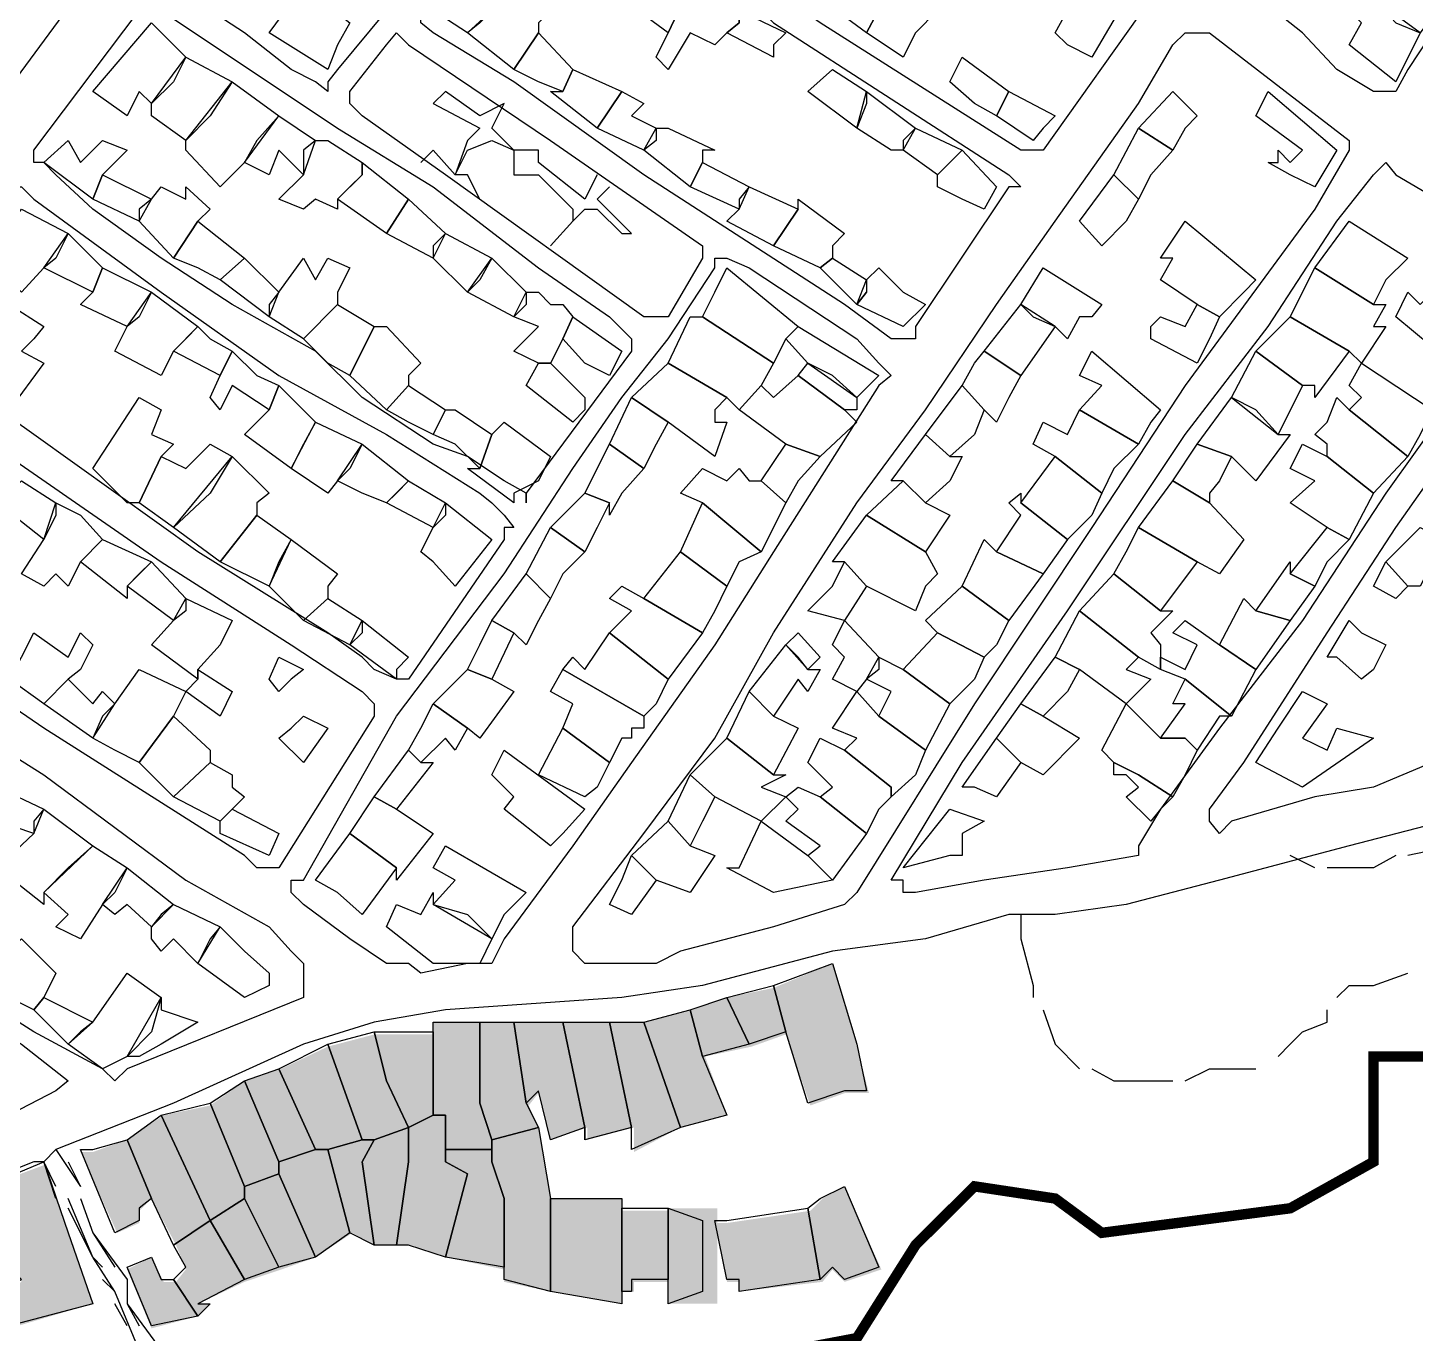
# Model space of a CAD drawing. Header units: millimetres. Extents: x -3588 to 75209, y -3737 to 38254.
# Drawn here: x 6434.9 to 6594.9, y 5270 to 5420.5 of the extents above; entities that cross this region are included whole.
import ezdxf

# ---------------------------------------------------------------- set-up
doc = ezdxf.new("R2010")
doc.units = ezdxf.units.MM
doc.layers.add('H', color=250, linetype='Continuous')
doc.layers.add('P', color=253, linetype='Continuous')

msp = doc.modelspace()

# ---------------------------------------------------------------- hatches: boundary and pattern name
at = {"layer": 'H', "linetype": 'Continuous'}
for points in [[(6522.309, 5304.458), (6520.885, 5309.82), (6527.67, 5312.636), (6530.487, 5303.05), (6531.895, 5297.689), (6529.079, 5297.689), (6525.126, 5296.265), (6522.309, 5304.458), (6522.309, 5304.458)], [(6522.309, 5304.458), (6518.356, 5303.05), (6515.524, 5308.699), (6520.885, 5309.82), (6522.309, 5304.458), (6522.309, 5304.458)], [(6518.356, 5303.05), (6512.995, 5301.914), (6511.571, 5307.275), (6515.524, 5308.699), (6518.356, 5303.05), (6518.356, 5303.05)], [(6512.995, 5301.914), (6515.524, 5295.144), (6510.162, 5293.736), (6506.209, 5305.867), (6511.571, 5307.275), (6512.995, 5301.914), (6512.995, 5301.914)], [(6488.429, 5292.312), (6488.429, 5290.903), (6483.068, 5290.903), (6483.068, 5295.144), (6481.66, 5295.144), (6481.66, 5304.458), (6481.66, 5305.867), (6487.021, 5305.867), (6487.021, 5296.265), (6488.429, 5292.312), (6488.429, 5292.312)], [(6491.246, 5305.867), (6492.67, 5296.265), (6493.791, 5293.736), (6488.429, 5292.312), (6487.021, 5296.265), (6487.021, 5305.867), (6491.246, 5305.867), (6491.246, 5305.867)], [(6491.246, 5305.867), (6496.607, 5305.867), (6499.44, 5293.736), (6495.199, 5292.312), (6493.791, 5297.689), (6492.67, 5296.265), (6491.246, 5305.867), (6491.246, 5305.867)], [(6504.801, 5293.736), (6499.44, 5292.312), (6499.44, 5293.736), (6496.607, 5305.867), (6501.984, 5305.867), (6504.801, 5293.736), (6504.801, 5293.736)], [(6510.162, 5293.736), (6504.801, 5290.903), (6504.801, 5293.736), (6501.984, 5305.867), (6506.209, 5305.867), (6510.162, 5293.736), (6510.162, 5293.736)], [(6479.115, 5293.736), (6474.874, 5292.312), (6473.466, 5292.312), (6469.513, 5303.05), (6474.874, 5304.458), (6476.283, 5299.097), (6479.115, 5293.736), (6479.115, 5293.736)], [(6481.66, 5304.458), (6481.66, 5295.144), (6479.115, 5293.736), (6476.283, 5299.097), (6474.874, 5304.458), (6481.66, 5304.458), (6481.66, 5304.458)], [(6473.466, 5292.312), (6469.513, 5290.903), (6468.105, 5290.903), (6464.152, 5300.506), (6469.513, 5303.05), (6473.466, 5292.312), (6473.466, 5292.312)], [(6468.105, 5290.903), (6464.152, 5289.495), (6459.911, 5299.097), (6464.152, 5300.506), (6468.105, 5290.903), (6468.105, 5290.903)], [(6464.152, 5289.495), (6464.152, 5288.375), (6459.911, 5286.95), (6455.958, 5296.265), (6459.911, 5299.097), (6464.152, 5289.495), (6464.152, 5289.495)], [(6446.372, 5292.312), (6450.597, 5295.144), (6455.958, 5282.725), (6452.021, 5280.181), (6449.188, 5285.542), (6446.372, 5292.312), (6446.372, 5292.312)], [(6455.958, 5296.265), (6459.911, 5286.95), (6459.911, 5285.542), (6455.958, 5282.725), (6450.597, 5295.144), (6455.958, 5296.265), (6455.958, 5296.265)], [(6483.068, 5290.903), (6483.068, 5289.495), (6485.885, 5288.375), (6483.068, 5278.772), (6479.115, 5280.181), (6477.707, 5280.181), (6479.115, 5289.495), (6479.115, 5293.736), (6481.66, 5295.144), (6483.068, 5295.144), (6483.068, 5290.903), (6483.068, 5290.903)], [(6479.115, 5293.736), (6479.115, 5289.495), (6477.707, 5280.181), (6474.874, 5280.181), (6473.466, 5289.495), (6474.874, 5292.312), (6479.115, 5293.736), (6479.115, 5293.736)], [(6495.199, 5285.542), (6495.199, 5274.82), (6489.838, 5275.94), (6489.838, 5277.364), (6489.838, 5280.181), (6489.838, 5285.542), (6488.429, 5289.495), (6488.429, 5290.903), (6488.429, 5292.312), (6493.791, 5293.736), (6495.199, 5285.542), (6495.199, 5285.542)], [(6499.44, 5292.312), (6499.44, 5293.736), (6499.44, 5292.312), (6499.44, 5292.312)], [(6446.372, 5292.312), (6449.188, 5285.542), (6447.78, 5284.134), (6447.78, 5282.725), (6445.235, 5281.589), (6441.01, 5290.903), (6442.419, 5290.903), (6446.372, 5292.312), (6446.372, 5292.312)], [(6473.466, 5292.312), (6474.874, 5292.312), (6473.466, 5289.495), (6474.874, 5280.181), (6472.346, 5281.589), (6469.513, 5290.903), (6473.466, 5292.312), (6473.466, 5292.312)], [(6469.513, 5290.903), (6472.346, 5281.589), (6468.105, 5278.772), (6464.152, 5288.375), (6464.152, 5289.495), (6468.105, 5290.903), (6469.513, 5290.903), (6469.513, 5290.903)], [(6489.838, 5277.364), (6483.068, 5278.772), (6485.885, 5288.375), (6483.068, 5289.495), (6483.068, 5290.903), (6488.429, 5290.903), (6488.429, 5289.495), (6489.838, 5285.542), (6489.838, 5280.181), (6489.838, 5277.364), (6489.838, 5277.364)], [(6442.419, 5273.411), (6432.816, 5270.579), (6431.696, 5274.82), (6434.225, 5275.94), (6432.816, 5277.364), (6430.272, 5286.95), (6437.057, 5289.495), (6439.586, 5281.589), (6442.419, 5273.411), (6442.419, 5273.411)], [(6468.105, 5278.772), (6464.152, 5277.364), (6459.911, 5285.542), (6459.911, 5286.95), (6464.152, 5288.375), (6468.105, 5278.772), (6468.105, 5278.772)], [(6455.958, 5282.725), (6459.911, 5285.542), (6464.152, 5277.364), (6459.911, 5275.94), (6455.958, 5282.725), (6455.958, 5282.725)], [(6495.199, 5285.542), (6503.393, 5285.542), (6503.393, 5284.134), (6503.393, 5274.82), (6503.393, 5273.411), (6495.199, 5274.82), (6495.199, 5285.542), (6495.199, 5285.542)], [(6525.126, 5284.134), (6526.534, 5285.542), (6529.079, 5286.95), (6533.32, 5277.364), (6529.079, 5275.94), (6527.67, 5277.364), (6526.534, 5275.94), (6525.126, 5284.134), (6525.126, 5284.134)], [(6508.754, 5275.94), (6504.801, 5275.94), (6504.801, 5274.82), (6503.393, 5274.82), (6503.393, 5284.134), (6508.754, 5284.134), (6508.754, 5275.94), (6508.754, 5275.94)], [(6508.754, 5273.411), (6514.403, 5273.411), (6514.403, 5284.422), (6508.754, 5284.422), (6508.754, 5273.411)], [(6525.126, 5284.134), (6526.534, 5275.94), (6516.932, 5274.82), (6516.932, 5275.94), (6515.524, 5275.94), (6514.115, 5282.725), (6515.524, 5282.725), (6525.126, 5284.134), (6525.126, 5284.134)], [(6452.021, 5280.181), (6455.958, 5282.725), (6459.911, 5275.94), (6454.549, 5273.411), (6455.958, 5273.411), (6454.549, 5271.987), (6452.021, 5275.94), (6453.141, 5277.364), (6452.021, 5280.181), (6452.021, 5280.181)], [(6446.372, 5277.364), (6449.188, 5278.772), (6450.597, 5275.94), (6452.021, 5275.94), (6454.549, 5271.987), (6449.188, 5270.579), (6446.372, 5277.364), (6446.372, 5277.364)]]:
    msp.add_hatch(color=256, dxfattribs=at).paths.add_polyline_path(points)

# ---------------------------------------------------------------- linework, layer by layer
at = {"layer": 'P'}
for points in [[(6459.911, 5419.909), (6455.958, 5422.454), (6450.324, 5425.27), (6450.324, 5426.695), (6450.324, 5427.815), (6455.958, 5437.417), (6465.288, 5450.972), (6474.874, 5465.92), (6484.188, 5478.067), (6485.613, 5478.067), (6487.021, 5478.067), (6488.429, 5478.067), (6503.393, 5467.344), (6504.513, 5465.92), (6504.513, 5464.512), (6503.393, 5463.103), (6489.838, 5444.187), (6476.283, 5422.454), (6470.649, 5415.684), (6469.513, 5414.26), (6469.513, 5413.14), (6468.105, 5414.26), (6465.288, 5415.684), (6459.911, 5419.909)], [(6428.864, 5408.899), (6412.492, 5421.045), (6411.083, 5421.045), (6411.083, 5422.454), (6419.261, 5433.464), (6434.225, 5454.909), (6446.372, 5474.114), (6447.78, 5474.114), (6449.188, 5474.114), (6454.549, 5469.873), (6463.864, 5463.103), (6465.288, 5461.695), (6465.288, 5460.559), (6462.743, 5454.909), (6453.141, 5441.37), (6446.372, 5432.056), (6431.408, 5411.731), (6430, 5408.899), (6428.864, 5408.899)], [(6591.461, 5413.14), (6590.053, 5413.14), (6585.812, 5415.684), (6581.859, 5419.909), (6575.089, 5425.27), (6573.681, 5425.27), (6573.681, 5426.695), (6573.681, 5427.815), (6583.283, 5440.234), (6591.461, 5450.972), (6602.184, 5468.464)], [(6550.812, 5406.37), (6549.403, 5406.37), (6526.262, 5421.045), (6495.199, 5442.779), (6495.199, 5444.187), (6507.346, 5461.695), (6507.346, 5463.103), (6508.754, 5463.103), (6511.299, 5461.695), (6516.932, 5457.742), (6546.587, 5436.009), (6562.959, 5425.27), (6564.367, 5423.862), (6551.948, 5406.37), (6550.812, 5406.37)], [(6514.115, 5427.815), (6520.885, 5421.045), (6547.995, 5403.537), (6549.403, 5402.129), (6547.995, 5402.129), (6537.257, 5386.045), (6537.257, 5384.621), (6535.848, 5384.621), (6534.44, 5384.621), (6529.079, 5388.574), (6505.937, 5403.537), (6490.974, 5414.26), (6481.66, 5419.909), (6480.235, 5421.045), (6480.235, 5422.454), (6480.235, 5423.862), (6492.382, 5441.37), (6493.791, 5441.37), (6505.937, 5433.464), (6514.115, 5427.815)], [(6533.032, 5429.223), (6531.623, 5427.815), (6535.848, 5426.695), (6534.44, 5425.27), (6531.623, 5419.909), (6526.262, 5423.862), (6530.487, 5429.223), (6531.623, 5432.056), (6533.032, 5430.648), (6533.032, 5429.223)], [(6511.299, 5425.27), (6508.754, 5419.909), (6503.393, 5423.862), (6507.346, 5429.223), (6507.346, 5430.648), (6512.707, 5426.695), (6511.299, 5425.27)], [(6594.006, 5427.815), (6599.367, 5425.27), (6595.414, 5419.909), (6590.053, 5423.862), (6592.598, 5426.695), (6591.461, 5426.695), (6592.598, 5429.223), (6594.006, 5427.815)], [(6516.932, 5422.454), (6516.932, 5421.045), (6515.524, 5419.909), (6514.115, 5418.501), (6511.299, 5419.909), (6508.754, 5415.684), (6507.346, 5417.093), (6508.754, 5419.909), (6511.299, 5425.27), (6512.707, 5426.695), (6516.932, 5422.454)], [(6554.765, 5418.501), (6553.356, 5419.909), (6554.765, 5422.454), (6557.581, 5426.695), (6561.534, 5423.862), (6557.581, 5417.093), (6554.765, 5418.501)], [(6470.649, 5418.501), (6469.513, 5415.684), (6462.743, 5419.909), (6466.696, 5425.27), (6472.058, 5421.045), (6470.649, 5418.501)], [(6487.021, 5421.045), (6485.613, 5419.909), (6481.66, 5422.454), (6483.068, 5425.27), (6488.429, 5422.454), (6487.021, 5421.045)], [(6493.791, 5421.045), (6493.791, 5419.909), (6490.974, 5415.684), (6485.613, 5419.909), (6488.429, 5422.454), (6489.838, 5425.27), (6495.199, 5422.454), (6493.791, 5421.045)], [(6537.257, 5419.909), (6535.848, 5417.093), (6531.623, 5419.909), (6534.44, 5425.27), (6539.801, 5422.454), (6537.257, 5419.909)], [(6592.598, 5421.045), (6595.414, 5419.909), (6592.598, 5414.26), (6587.236, 5418.501), (6588.645, 5421.045), (6587.236, 5422.454), (6590.053, 5423.862), (6592.598, 5421.045)], [(6599.367, 5423.862), (6594.006, 5415.684), (6592.598, 5413.14), (6591.461, 5413.14)], [(6485.613, 5371.082), (6481.66, 5372.49), (6473.466, 5377.851), (6468.105, 5383.213), (6458.502, 5388.574), (6450.324, 5393.935), (6442.419, 5399.585), (6438.178, 5403.537), (6436.769, 5404.946), (6435.633, 5404.946), (6435.633, 5406.37), (6447.78, 5422.454)], [(6450.324, 5422.454), (6470.649, 5408.899), (6481.66, 5402.129), (6493.791, 5392.815), (6501.984, 5387.166), (6504.513, 5384.621), (6504.513, 5383.213), (6492.382, 5366.841), (6492.382, 5365.721), (6492.382, 5366.841), (6489.838, 5368.249), (6485.613, 5371.082)], [(6520.885, 5418.501), (6520.885, 5417.093), (6515.524, 5419.909), (6516.932, 5421.045), (6516.932, 5422.454), (6522.309, 5419.909), (6520.885, 5418.501)], [(6451.733, 5414.26), (6449.188, 5411.731), (6447.78, 5413.14), (6446.372, 5410.323), (6442.419, 5413.14), (6449.188, 5421.045), (6453.141, 5417.093), (6451.733, 5414.26)], [(6507.346, 5387.166), (6505.937, 5387.166), (6483.068, 5403.537), (6473.466, 5410.323), (6472.058, 5411.731), (6472.058, 5413.14), (6476.283, 5418.501), (6477.419, 5419.909), (6478.827, 5418.501), (6495.199, 5407.49), (6512.707, 5395.36), (6512.707, 5393.935), (6508.754, 5387.166), (6507.346, 5387.166)], [(6493.791, 5414.26), (6490.974, 5415.684), (6493.791, 5419.909), (6497.743, 5415.684), (6496.607, 5413.14), (6493.791, 5414.26)], [(6587.236, 5407.49), (6587.236, 5406.37), (6583.283, 5399.585), (6568.32, 5379.26), (6557.581, 5362.888), (6544.042, 5342.563), (6530.487, 5320.83), (6529.079, 5319.422), (6520.885, 5316.877), (6510.162, 5314.061), (6507.346, 5312.636), (6501.984, 5312.636), (6500.56, 5312.636), (6499.152, 5312.636), (6497.743, 5314.061), (6497.743, 5315.469), (6497.743, 5316.877), (6505.937, 5327.6), (6514.115, 5338.61), (6520.885, 5350.757), (6530.487, 5365.721), (6538.393, 5376.443), (6546.587, 5388.574), (6553.356, 5398.176), (6562.959, 5411.731), (6566.912, 5418.501), (6568.32, 5419.909), (6569.728, 5419.909), (6571.137, 5419.909), (6587.236, 5407.49)], [(6455.958, 5410.323), (6453.141, 5407.49), (6449.188, 5410.323), (6449.188, 5411.731), (6453.141, 5417.093), (6458.502, 5414.26), (6455.958, 5410.323)], [(6544.042, 5411.731), (6541.21, 5414.26), (6542.634, 5417.093), (6547.995, 5413.14), (6546.587, 5410.323), (6544.042, 5411.731)], [(6500.56, 5408.899), (6495.199, 5413.14), (6496.607, 5413.14), (6497.743, 5415.684), (6503.393, 5413.14), (6500.56, 5408.899)], [(6531.623, 5411.731), (6530.487, 5408.899), (6524.838, 5413.14), (6527.67, 5415.684), (6531.623, 5413.14), (6531.623, 5411.731)], [(6461.335, 5407.49), (6459.911, 5404.946), (6457.094, 5402.129), (6453.141, 5406.37), (6453.141, 5407.49), (6458.502, 5414.26), (6463.864, 5410.323), (6461.335, 5407.49)], [(6489.838, 5411.731), (6487.021, 5410.323), (6483.068, 5413.14), (6481.66, 5411.731), (6487.021, 5408.899), (6485.613, 5407.49), (6484.188, 5403.537), (6481.66, 5406.37), (6480.235, 5404.946)], [(6507.346, 5407.49), (6505.937, 5406.37), (6500.56, 5408.899), (6503.393, 5413.14), (6505.937, 5411.731), (6504.513, 5410.323), (6507.346, 5408.899), (6507.346, 5407.49)], [(6535.848, 5407.49), (6535.848, 5406.37), (6534.44, 5406.37), (6530.487, 5408.899), (6531.623, 5413.14), (6537.257, 5408.899), (6535.848, 5407.49)], [(6551.948, 5408.899), (6550.812, 5407.49), (6546.587, 5410.323), (6547.995, 5413.14), (6553.356, 5410.323), (6551.948, 5408.899)], [(6568.32, 5408.899), (6566.912, 5406.37), (6562.959, 5408.899), (6566.912, 5413.14), (6569.728, 5410.323), (6568.32, 5408.899)], [(6580.451, 5403.537), (6577.906, 5404.946), (6579.042, 5404.946), (6579.042, 5406.37), (6580.451, 5404.946), (6581.859, 5406.37), (6576.498, 5410.323), (6577.906, 5413.14), (6585.812, 5406.37), (6583.283, 5402.129), (6580.451, 5403.537)], [(6466.696, 5406.37), (6466.696, 5403.537), (6463.864, 5406.37), (6462.743, 5403.537), (6459.911, 5404.946), (6463.864, 5410.323), (6468.105, 5407.49), (6466.696, 5406.37)], [(6500.56, 5403.537), (6499.152, 5400.721), (6493.791, 5404.946), (6493.791, 5406.37), (6490.974, 5406.37), (6488.429, 5408.899), (6489.838, 5411.731)], [(6512.707, 5406.37), (6512.707, 5404.946), (6511.299, 5402.129), (6505.937, 5406.37), (6507.346, 5408.899), (6508.754, 5408.899), (6514.115, 5406.37), (6512.707, 5406.37)], [(6541.21, 5404.946), (6539.801, 5403.537), (6535.848, 5406.37), (6537.257, 5408.899), (6542.634, 5406.37), (6541.21, 5404.946)], [(6564.367, 5403.537), (6562.959, 5400.721), (6560.126, 5403.537), (6562.959, 5408.899), (6566.912, 5406.37), (6564.367, 5403.537)], [(6444.963, 5404.946), (6443.539, 5403.537), (6442.419, 5400.721), (6436.769, 5404.946), (6439.586, 5407.49), (6441.01, 5404.946), (6443.539, 5407.49), (6446.372, 5406.37), (6444.963, 5404.946)], [(6472.058, 5402.129), (6470.649, 5400.721), (6470.649, 5399.585), (6468.105, 5400.721), (6466.696, 5399.585), (6463.864, 5400.721), (6466.696, 5403.537), (6468.105, 5407.49), (6469.513, 5407.49), (6473.466, 5404.946), (6473.466, 5403.537), (6472.058, 5402.129)], [(6487.021, 5400.721), (6485.613, 5403.537), (6484.188, 5403.537), (6485.613, 5406.37), (6488.429, 5407.49), (6490.974, 5406.37), (6490.974, 5404.946), (6490.974, 5403.537), (6493.791, 5403.537), (6497.743, 5399.585), (6497.743, 5398.176)], [(6542.634, 5400.721), (6539.801, 5402.129), (6539.801, 5403.537), (6542.634, 5406.37), (6546.587, 5402.129), (6545.162, 5399.585), (6542.634, 5400.721)], [(6476.283, 5396.768), (6470.649, 5400.721), (6473.466, 5403.537), (6473.466, 5404.946), (6478.827, 5400.721), (6476.283, 5396.768)], [(6516.932, 5400.721), (6516.932, 5399.585), (6511.299, 5402.129), (6512.707, 5404.946), (6518.068, 5402.129), (6516.932, 5400.721)], [(6537.257, 5320.83), (6535.848, 5320.83), (6535.848, 5322.239), (6534.44, 5322.239), (6542.634, 5335.794), (6554.765, 5353.286), (6568.32, 5373.61), (6577.906, 5386.045), (6585.812, 5398.176), (6590.053, 5403.537), (6591.461, 5404.946), (6592.598, 5403.537), (6608.969, 5393.935)], [(6447.78, 5399.585), (6447.78, 5398.176), (6442.419, 5400.721), (6443.539, 5403.537), (6449.188, 5400.721), (6447.78, 5399.585)], [(6561.534, 5398.176), (6558.718, 5395.36), (6556.173, 5398.176), (6560.126, 5403.537), (6562.959, 5400.721), (6561.534, 5398.176)], [(6489.838, 5364.296), (6490.974, 5362.888), (6489.838, 5362.888), (6489.838, 5361.48), (6478.827, 5345.396), (6477.419, 5345.396), (6474.874, 5346.516), (6473.466, 5347.925), (6469.513, 5350.757), (6454.549, 5360.071), (6435.633, 5373.61), (6422.094, 5383.213), (6420.686, 5384.621), (6422.094, 5386.045), (6432.816, 5402.129), (6434.225, 5402.129), (6435.633, 5400.721), (6450.324, 5389.998), (6463.864, 5380.396), (6476.283, 5373.61), (6487.021, 5366.841), (6488.429, 5365.721), (6489.838, 5364.296)], [(6455.958, 5399.585), (6454.549, 5398.176), (6451.733, 5393.935), (6447.78, 5398.176), (6449.188, 5400.721), (6450.324, 5402.129), (6453.141, 5400.721), (6453.141, 5402.129), (6455.958, 5399.585)], [(6481.66, 5395.36), (6481.66, 5393.935), (6476.283, 5396.768), (6478.827, 5400.721), (6483.068, 5396.768), (6481.66, 5395.36)], [(6497.743, 5398.176), (6499.152, 5399.585), (6500.56, 5399.585), (6503.393, 5396.768), (6504.513, 5396.768), (6500.56, 5400.721), (6501.984, 5402.129)], [(6520.885, 5395.36), (6515.524, 5398.176), (6516.932, 5399.585), (6518.068, 5402.129), (6523.718, 5399.585), (6520.885, 5395.36)], [(6527.67, 5395.36), (6527.67, 5393.935), (6526.262, 5392.815), (6520.885, 5395.36), (6523.718, 5399.585), (6523.718, 5400.721), (6529.079, 5396.768), (6527.67, 5395.36)], [(6438.178, 5393.935), (6436.769, 5392.815), (6434.225, 5389.998), (6430, 5393.935), (6434.225, 5399.585), (6439.586, 5396.768), (6438.178, 5393.935)], [(6454.549, 5392.815), (6451.733, 5393.935), (6454.549, 5398.176), (6459.911, 5393.935), (6457.094, 5391.407), (6454.549, 5392.815)], [(6497.743, 5398.176), (6495.199, 5395.36)], [(6575.089, 5389.998), (6572.273, 5387.166), (6569.728, 5388.574), (6565.487, 5391.407), (6566.912, 5393.935), (6565.487, 5393.935), (6568.32, 5398.176), (6576.498, 5391.407), (6575.089, 5389.998)], [(6591.461, 5391.407), (6590.053, 5388.574), (6583.283, 5392.815), (6587.236, 5398.176), (6594.006, 5393.935), (6591.461, 5391.407)], [(6442.419, 5393.935), (6443.539, 5392.815), (6442.419, 5389.998), (6436.769, 5392.815), (6439.586, 5396.768), (6442.419, 5393.935)], [(6487.021, 5391.407), (6485.613, 5389.998), (6481.66, 5393.935), (6483.068, 5396.768), (6488.429, 5393.935), (6487.021, 5391.407)], [(6447.78, 5387.166), (6446.372, 5386.045), (6441.01, 5388.574), (6442.419, 5389.998), (6443.539, 5392.815), (6449.188, 5389.998), (6447.78, 5387.166)], [(6462.743, 5388.574), (6462.743, 5387.166), (6457.094, 5391.407), (6459.911, 5393.935), (6463.864, 5389.998), (6462.743, 5388.574)], [(6470.649, 5389.998), (6470.649, 5388.574), (6466.696, 5384.621), (6462.743, 5387.166), (6463.864, 5389.998), (6466.696, 5393.935), (6468.105, 5391.407), (6469.513, 5393.935), (6472.058, 5392.815), (6470.649, 5389.998)], [(6478.827, 5312.636), (6477.419, 5312.636), (6476.283, 5312.636), (6472.058, 5315.469), (6466.696, 5319.422), (6465.288, 5320.83), (6465.288, 5322.239), (6466.696, 5322.239), (6477.419, 5341.155), (6489.838, 5357.527), (6497.743, 5369.674), (6503.393, 5377.851), (6508.754, 5384.621), (6514.115, 5392.815), (6514.115, 5393.935), (6515.524, 5393.935), (6518.068, 5392.815), (6530.487, 5384.621), (6533.032, 5381.804), (6534.44, 5380.396), (6533.032, 5379.26), (6520.885, 5360.071), (6514.115, 5349.349), (6504.513, 5335.794), (6497.743, 5326.191), (6489.838, 5315.469), (6488.429, 5312.636), (6485.613, 5312.636), (6480.235, 5311.516), (6478.827, 5312.636)], [(6492.382, 5388.574), (6490.974, 5387.166), (6485.613, 5389.998), (6488.429, 5393.935), (6492.382, 5389.998), (6492.382, 5388.574)], [(6514.115, 5389.998), (6515.524, 5392.815), (6523.718, 5386.045), (6522.309, 5384.621), (6520.885, 5381.804), (6512.707, 5387.166), (6514.115, 5389.998)], [(6531.623, 5389.998), (6530.487, 5388.574), (6526.262, 5392.815), (6527.67, 5393.935), (6531.623, 5391.407), (6531.623, 5389.998)], [(6535.848, 5389.998), (6538.393, 5388.574), (6535.848, 5386.045), (6530.487, 5388.574), (6531.623, 5389.998), (6530.487, 5388.574), (6531.623, 5391.407), (6533.032, 5392.815), (6535.848, 5389.998)], [(6557.581, 5387.166), (6556.173, 5387.166), (6554.765, 5384.621), (6553.356, 5386.045), (6549.403, 5388.574), (6551.948, 5392.815), (6558.718, 5388.574), (6557.581, 5387.166)], [(6590.053, 5388.574), (6591.461, 5388.574), (6590.053, 5386.045), (6591.461, 5386.045), (6588.645, 5381.804), (6587.236, 5383.213), (6580.451, 5387.166), (6583.283, 5392.815), (6590.053, 5388.574)], [(6599.367, 5389.998), (6599.367, 5388.574), (6603.608, 5386.045), (6600.775, 5380.396), (6592.598, 5387.166), (6594.006, 5389.998), (6595.414, 5388.574), (6598.231, 5391.407), (6599.367, 5389.998)], [(6453.141, 5384.621), (6451.733, 5383.213), (6450.324, 5380.396), (6444.963, 5383.213), (6446.372, 5386.045), (6449.188, 5389.998), (6454.549, 5386.045), (6453.141, 5384.621)], [(6493.791, 5389.998), (6495.199, 5388.574), (6496.607, 5388.574), (6497.743, 5387.166), (6496.607, 5384.621), (6495.199, 5381.804), (6493.791, 5381.804), (6490.974, 5383.213), (6493.791, 5386.045), (6490.974, 5387.166), (6492.382, 5389.998), (6493.791, 5389.998)], [(6600.775, 5337.202), (6596.822, 5335.794), (6590.053, 5332.961), (6583.283, 5331.841), (6573.681, 5329.024), (6572.273, 5327.6), (6571.137, 5329.024), (6571.137, 5330.432), (6575.089, 5335.794), (6584.692, 5350.757), (6592.598, 5362.888), (6602.184, 5376.443), (6607.561, 5383.213), (6611.786, 5388.574), (6611.786, 5389.998), (6612.922, 5389.998), (6629.294, 5379.26), (6629.294, 5377.851), (6630.702, 5375.035), (6621.1, 5361.48), (6612.922, 5349.349), (6607.561, 5342.563), (6603.608, 5339.747), (6600.775, 5337.202)], [(6435.633, 5384.621), (6434.225, 5383.213), (6436.769, 5381.804), (6432.816, 5376.443), (6427.455, 5380.396), (6430, 5383.213), (6432.816, 5388.574), (6436.769, 5386.045), (6435.633, 5384.621)], [(6469.513, 5381.804), (6466.696, 5384.621), (6470.649, 5388.574), (6474.874, 5386.045), (6472.058, 5380.396), (6469.513, 5381.804)], [(6550.812, 5387.166), (6553.356, 5386.045), (6549.403, 5380.396), (6545.162, 5383.213), (6549.403, 5388.574), (6550.812, 5387.166)], [(6571.137, 5384.621), (6569.728, 5381.804), (6564.367, 5384.621), (6564.367, 5386.045), (6565.487, 5387.166), (6568.32, 5386.045), (6569.728, 5388.574), (6572.273, 5387.166), (6571.137, 5384.621)], [(6499.152, 5381.804), (6496.607, 5384.621), (6497.743, 5387.166), (6503.393, 5383.213), (6501.984, 5380.396), (6499.152, 5381.804)], [(6519.477, 5379.26), (6516.932, 5376.443), (6515.524, 5377.851), (6508.754, 5381.804), (6511.299, 5387.166), (6512.707, 5387.166), (6520.885, 5381.804), (6519.477, 5379.26)], [(6583.283, 5379.26), (6581.859, 5379.26), (6576.498, 5383.213), (6580.451, 5387.166), (6587.236, 5383.213), (6583.283, 5377.851), (6583.283, 5379.26)], [(6455.958, 5384.621), (6458.502, 5383.213), (6457.094, 5380.396), (6451.733, 5383.213), (6454.549, 5386.045), (6455.958, 5384.621)], [(6478.827, 5380.396), (6478.827, 5379.26), (6476.283, 5376.443), (6472.058, 5380.396), (6474.874, 5386.045), (6476.283, 5386.045), (6480.235, 5381.804), (6478.827, 5380.396)], [(6527.67, 5380.396), (6524.838, 5381.804), (6522.309, 5384.621), (6523.718, 5386.045), (6533.032, 5380.396), (6530.487, 5377.851), (6527.67, 5380.396)], [(6461.335, 5380.396), (6463.864, 5379.26), (6462.743, 5376.443), (6458.502, 5379.26), (6457.094, 5376.443), (6455.958, 5377.851), (6457.094, 5380.396), (6458.502, 5383.213), (6461.335, 5380.396)], [(6544.042, 5381.804), (6545.162, 5383.213), (6549.403, 5380.396), (6547.995, 5377.851), (6546.587, 5375.035), (6545.162, 5376.443), (6542.634, 5379.26), (6544.042, 5381.804)], [(6564.367, 5375.035), (6562.959, 5372.49), (6556.173, 5376.443), (6558.718, 5379.26), (6556.173, 5380.396), (6557.581, 5383.213), (6565.487, 5376.443), (6564.367, 5375.035)], [(6576.498, 5376.443), (6573.681, 5377.851), (6576.498, 5383.213), (6581.859, 5379.26), (6579.042, 5373.61), (6576.498, 5376.443)], [(6499.152, 5376.443), (6497.743, 5375.035), (6492.382, 5379.26), (6493.791, 5381.804), (6495.199, 5381.804), (6499.152, 5377.851), (6499.152, 5376.443)], [(6514.115, 5376.443), (6514.115, 5375.035), (6515.524, 5375.035), (6514.115, 5371.082), (6508.754, 5375.035), (6504.513, 5377.851), (6508.754, 5381.804), (6515.524, 5377.851), (6514.115, 5376.443)], [(6530.487, 5376.443), (6529.079, 5376.443), (6523.718, 5380.396), (6524.838, 5381.804), (6530.487, 5377.851), (6530.487, 5376.443)], [(6602.184, 5381.804), (6591.461, 5366.841), (6581.859, 5352.166), (6572.273, 5339.747), (6565.487, 5330.432), (6562.959, 5326.191), (6562.959, 5325.071), (6554.765, 5323.647), (6545.162, 5322.239), (6537.257, 5320.83)], [(6595.414, 5373.61), (6594.006, 5371.082), (6587.236, 5376.443), (6588.645, 5377.851), (6587.236, 5379.26), (6588.645, 5381.804), (6596.822, 5376.443), (6595.414, 5373.61)], [(6405.722, 5360.071), (6405.722, 5361.48), (6408.539, 5365.721), (6417.853, 5380.396), (6419.261, 5380.396), (6450.324, 5358.935), (6465.288, 5349.349), (6473.466, 5343.972), (6474.874, 5342.563), (6474.874, 5341.155), (6463.864, 5323.647), (6462.743, 5323.647), (6461.335, 5323.647), (6459.911, 5325.071), (6436.769, 5339.747), (6407.13, 5360.071), (6405.722, 5360.071)], [(6529.079, 5376.443), (6530.487, 5375.035), (6526.262, 5371.082), (6522.309, 5372.49), (6516.932, 5376.443), (6519.477, 5379.26), (6520.885, 5377.851), (6523.718, 5380.396), (6529.079, 5376.443)], [(6466.696, 5372.49), (6465.288, 5369.674), (6459.911, 5373.61), (6462.743, 5376.443), (6463.864, 5379.26), (6468.105, 5375.035), (6466.696, 5372.49)], [(6478.827, 5375.035), (6476.283, 5376.443), (6478.827, 5379.26), (6483.068, 5376.443), (6481.66, 5373.61), (6478.827, 5375.035)], [(6544.042, 5373.61), (6541.21, 5371.082), (6538.393, 5373.61), (6542.634, 5379.26), (6545.162, 5376.443), (6544.042, 5373.61)], [(6447.78, 5365.721), (6446.372, 5365.721), (6442.419, 5369.674), (6447.78, 5377.851), (6450.324, 5376.443), (6449.188, 5373.61), (6451.733, 5372.49), (6450.324, 5371.082), (6447.78, 5365.721)], [(6507.346, 5372.49), (6505.937, 5369.674), (6501.984, 5372.49), (6504.513, 5377.851), (6508.754, 5375.035), (6507.346, 5372.49)], [(6579.042, 5373.61), (6580.451, 5373.61), (6576.498, 5368.249), (6573.681, 5371.082), (6569.728, 5372.49), (6573.681, 5377.851), (6579.042, 5373.61)], [(6584.692, 5375.035), (6585.812, 5377.851), (6587.236, 5376.443), (6594.006, 5371.082), (6590.053, 5366.841), (6584.692, 5371.082), (6584.692, 5372.49), (6583.283, 5373.61), (6584.692, 5375.035)], [(6484.188, 5372.49), (6481.66, 5373.61), (6483.068, 5376.443), (6484.188, 5376.443), (6488.429, 5373.61), (6487.021, 5369.674), (6484.188, 5372.49)], [(6560.126, 5369.674), (6558.718, 5366.841), (6553.356, 5371.082), (6550.812, 5372.49), (6551.948, 5375.035), (6554.765, 5373.61), (6556.173, 5376.443), (6562.959, 5372.49), (6560.126, 5369.674)], [(6472.058, 5369.674), (6470.649, 5368.249), (6469.513, 5366.841), (6465.288, 5369.674), (6468.105, 5375.035), (6473.466, 5372.49), (6472.058, 5369.674)], [(6493.791, 5368.249), (6490.974, 5366.841), (6490.974, 5365.721), (6485.613, 5369.674), (6487.021, 5369.674), (6488.429, 5373.61), (6489.838, 5375.035), (6495.199, 5371.082), (6493.791, 5368.249)], [(6541.21, 5368.249), (6538.393, 5365.721), (6535.848, 5368.249), (6534.44, 5368.249), (6538.393, 5373.61), (6541.21, 5371.082), (6542.634, 5371.082), (6541.21, 5368.249)], [(6455.958, 5366.841), (6451.733, 5362.888), (6447.78, 5365.721), (6450.324, 5371.082), (6453.141, 5369.674), (6455.958, 5372.49), (6458.502, 5371.082), (6455.958, 5366.841)], [(6477.419, 5366.841), (6476.283, 5365.721), (6473.466, 5366.841), (6470.649, 5368.249), (6473.466, 5372.49), (6478.827, 5368.249), (6477.419, 5366.841)], [(6503.393, 5366.841), (6501.984, 5364.296), (6501.984, 5365.721), (6499.152, 5366.841), (6501.984, 5372.49), (6505.937, 5369.674), (6503.393, 5366.841)], [(6523.718, 5368.249), (6522.309, 5365.721), (6519.477, 5368.249), (6522.309, 5372.49), (6526.262, 5371.082), (6523.718, 5368.249)], [(6572.273, 5368.249), (6571.137, 5366.841), (6571.137, 5365.721), (6566.912, 5368.249), (6569.728, 5372.49), (6573.681, 5371.082), (6572.273, 5368.249)], [(6584.692, 5371.082), (6590.053, 5366.841), (6587.236, 5361.48), (6584.692, 5362.888), (6580.451, 5365.721), (6583.283, 5368.249), (6580.451, 5369.674), (6581.859, 5372.49), (6584.692, 5371.082)], [(6461.335, 5365.721), (6461.335, 5364.296), (6457.094, 5358.935), (6451.733, 5362.888), (6458.502, 5371.082), (6462.743, 5366.841), (6461.335, 5365.721)], [(6557.581, 5364.296), (6554.765, 5361.48), (6549.403, 5365.721), (6553.356, 5371.082), (6558.718, 5366.841), (6557.581, 5364.296)], [(6518.068, 5368.249), (6519.477, 5368.249), (6522.309, 5365.721), (6519.477, 5360.071), (6512.707, 5365.721), (6510.162, 5366.841), (6512.707, 5369.674), (6515.524, 5368.249), (6516.932, 5369.674), (6518.068, 5368.249)], [(6438.178, 5364.296), (6436.769, 5361.48), (6431.408, 5365.721), (6434.225, 5368.249), (6438.178, 5365.721), (6438.178, 5364.296)], [(6483.068, 5364.296), (6481.66, 5362.888), (6476.283, 5365.721), (6478.827, 5368.249), (6483.068, 5365.721), (6483.068, 5364.296)], [(6538.393, 5365.721), (6541.21, 5364.296), (6538.393, 5360.071), (6531.623, 5364.296), (6535.848, 5368.249), (6538.393, 5365.721)], [(6571.137, 5365.721), (6575.089, 5361.48), (6572.273, 5357.527), (6569.728, 5358.935), (6562.959, 5362.888), (6566.912, 5368.249), (6571.137, 5365.721)], [(6441.01, 5364.296), (6443.539, 5361.48), (6441.01, 5358.935), (6439.586, 5356.118), (6438.178, 5357.527), (6436.769, 5356.118), (6434.225, 5357.527), (6436.769, 5361.48), (6438.178, 5365.721), (6441.01, 5364.296)], [(6481.66, 5358.935), (6480.235, 5360.071), (6481.66, 5362.888), (6483.068, 5365.721), (6488.429, 5361.48), (6484.188, 5356.118), (6481.66, 5358.935)], [(6500.56, 5362.888), (6499.152, 5360.071), (6495.199, 5362.888), (6499.152, 5366.841), (6501.984, 5365.721), (6500.56, 5362.888)], [(6516.932, 5358.935), (6515.524, 5356.118), (6510.162, 5360.071), (6512.707, 5365.721), (6519.477, 5360.071), (6516.932, 5358.935)], [(6549.403, 5365.721), (6554.765, 5361.48), (6551.948, 5357.527), (6546.587, 5360.071), (6549.403, 5364.296), (6547.995, 5365.721), (6549.403, 5366.841), (6549.403, 5365.721)], [(6463.864, 5358.935), (6462.743, 5356.118), (6457.094, 5358.935), (6461.335, 5364.296), (6465.288, 5361.48), (6463.864, 5358.935)], [(6538.393, 5356.118), (6537.257, 5353.286), (6531.623, 5356.118), (6529.079, 5358.935), (6527.67, 5358.935), (6531.623, 5364.296), (6538.393, 5360.071), (6539.801, 5357.527), (6538.393, 5356.118)], [(6496.607, 5357.527), (6495.199, 5354.71), (6492.382, 5357.527), (6495.199, 5362.888), (6499.152, 5360.071), (6496.607, 5357.527)], [(6561.534, 5360.071), (6562.959, 5362.888), (6569.728, 5358.935), (6565.487, 5353.286), (6560.126, 5357.527), (6561.534, 5360.071)], [(6584.692, 5358.935), (6583.283, 5356.118), (6580.451, 5357.527), (6584.692, 5362.888), (6587.236, 5361.48), (6584.692, 5358.935)], [(6598.231, 5361.48), (6595.414, 5356.118), (6594.006, 5356.118), (6591.461, 5358.935), (6595.414, 5362.888), (6598.231, 5361.48)], [(6447.78, 5357.527), (6446.372, 5356.118), (6446.372, 5354.71), (6441.01, 5358.935), (6443.539, 5361.48), (6449.188, 5358.935), (6447.78, 5357.527)], [(6469.513, 5356.118), (6469.513, 5354.71), (6466.696, 5352.166), (6462.743, 5356.118), (6465.288, 5361.48), (6470.649, 5357.527), (6469.513, 5356.118)], [(6546.587, 5360.071), (6551.948, 5357.527), (6547.995, 5352.166), (6542.634, 5356.118), (6545.162, 5361.48), (6546.587, 5360.071)], [(6514.115, 5353.286), (6512.707, 5350.757), (6505.937, 5354.71), (6510.162, 5360.071), (6515.524, 5356.118), (6514.115, 5353.286)], [(6453.141, 5353.286), (6451.733, 5352.166), (6446.372, 5356.118), (6449.188, 5358.935), (6453.141, 5354.71), (6453.141, 5353.286)], [(6493.791, 5352.166), (6492.382, 5349.349), (6490.974, 5350.757), (6488.429, 5352.166), (6492.382, 5357.527), (6495.199, 5354.71), (6493.791, 5352.166)], [(6527.67, 5356.118), (6529.079, 5358.935), (6531.623, 5356.118), (6529.079, 5352.166), (6524.838, 5353.286), (6527.67, 5356.118)], [(6566.912, 5353.286), (6564.367, 5350.757), (6565.487, 5349.349), (6565.487, 5347.925), (6565.487, 5346.516), (6562.959, 5347.925), (6556.173, 5353.286), (6560.126, 5357.527), (6565.487, 5353.286), (6566.912, 5353.286)], [(6580.451, 5357.527), (6583.283, 5356.118), (6580.451, 5352.166), (6576.498, 5353.286), (6580.451, 5358.935), (6580.451, 5357.527)], [(6594.006, 5356.118), (6592.598, 5354.71), (6590.053, 5356.118), (6591.461, 5358.935), (6594.006, 5356.118)], [(6423.214, 5312.636), (6412.492, 5320.83), (6398.937, 5329.024), (6393.575, 5334.385), (6389.35, 5335.794), (6389.35, 5337.202), (6389.35, 5338.61), (6400.361, 5356.118), (6401.769, 5356.118), (6402.889, 5356.118), (6404.314, 5354.71), (6419.261, 5345.396), (6436.769, 5334.385), (6453.141, 5322.239), (6462.743, 5316.877), (6465.288, 5314.061), (6466.696, 5312.636), (6466.696, 5310.108), (6466.696, 5308.699), (6446.372, 5300.506), (6444.963, 5299.097), (6443.539, 5300.506), (6435.633, 5304.747), (6423.214, 5312.636)], [(6505.937, 5354.71), (6512.707, 5350.757), (6508.754, 5345.396), (6501.984, 5350.757), (6504.513, 5353.286), (6501.984, 5354.71), (6503.393, 5356.118), (6505.937, 5354.71)], [(6546.587, 5349.349), (6545.162, 5347.925), (6539.801, 5350.757), (6538.393, 5352.166), (6542.634, 5356.118), (6547.995, 5352.166), (6546.587, 5349.349)], [(6457.094, 5349.349), (6454.549, 5346.516), (6454.549, 5345.396), (6449.188, 5349.349), (6451.733, 5352.166), (6453.141, 5354.71), (6458.502, 5352.166), (6457.094, 5349.349)], [(6473.466, 5350.757), (6472.058, 5349.349), (6466.696, 5352.166), (6469.513, 5354.71), (6473.466, 5352.166), (6473.466, 5350.757)], [(6576.498, 5353.286), (6580.451, 5352.166), (6576.498, 5346.516), (6572.273, 5349.349), (6575.089, 5354.71), (6576.498, 5353.286)], [(6562.959, 5347.925), (6561.534, 5346.516), (6564.367, 5345.396), (6561.534, 5342.563), (6556.173, 5346.516), (6553.356, 5347.925), (6556.173, 5353.286), (6562.959, 5347.925)], [(6477.419, 5346.516), (6477.419, 5345.396), (6472.058, 5349.349), (6473.466, 5352.166), (6478.827, 5347.925), (6477.419, 5346.516)], [(6487.021, 5349.349), (6488.429, 5352.166), (6490.974, 5350.757), (6488.429, 5345.396), (6485.613, 5346.516), (6487.021, 5349.349)], [(6533.032, 5346.516), (6531.623, 5345.396), (6530.487, 5343.972), (6527.67, 5345.396), (6529.079, 5347.925), (6527.67, 5349.349), (6529.079, 5352.166), (6533.032, 5347.925), (6533.032, 5346.516)], [(6572.273, 5349.349), (6576.498, 5346.516), (6573.681, 5341.155), (6568.32, 5345.396), (6565.487, 5346.516), (6565.487, 5347.925), (6568.32, 5346.516), (6569.728, 5349.349), (6566.912, 5350.757), (6568.32, 5352.166), (6572.273, 5349.349)], [(6590.053, 5346.516), (6588.645, 5345.396), (6585.812, 5347.925), (6584.692, 5347.925), (6587.236, 5352.166), (6588.645, 5350.757), (6591.461, 5349.349), (6590.053, 5346.516)], [(6441.01, 5346.516), (6439.586, 5345.396), (6436.769, 5342.563), (6432.816, 5345.396), (6434.225, 5347.925), (6435.633, 5350.757), (6439.586, 5347.925), (6441.01, 5350.757), (6442.419, 5349.349), (6441.01, 5346.516)], [(6507.346, 5342.563), (6505.937, 5341.155), (6496.607, 5346.516), (6497.743, 5347.925), (6499.152, 5346.516), (6501.984, 5350.757), (6508.754, 5345.396), (6507.346, 5342.563)], [(6523.718, 5347.925), (6522.309, 5349.349), (6523.718, 5350.757), (6526.262, 5347.925), (6524.838, 5346.516), (6523.718, 5347.925)], [(6544.042, 5345.396), (6541.21, 5342.563), (6535.848, 5346.516), (6539.801, 5350.757), (6545.162, 5347.925), (6544.042, 5345.396)], [(6465.288, 5345.396), (6463.864, 5343.972), (6462.743, 5345.396), (6463.864, 5347.925), (6466.696, 5346.516), (6465.288, 5345.396)], [(6524.838, 5346.516), (6526.262, 5346.516), (6524.838, 5343.972), (6523.718, 5345.396), (6520.885, 5341.155), (6518.068, 5343.972), (6522.309, 5349.349), (6524.838, 5346.516)], [(6535.848, 5346.516), (6541.21, 5342.563), (6538.393, 5337.202), (6533.032, 5341.155), (6534.44, 5343.972), (6531.623, 5345.396), (6533.032, 5347.925), (6535.848, 5346.516)], [(6554.765, 5343.972), (6551.948, 5341.155), (6549.403, 5342.563), (6553.356, 5347.925), (6556.173, 5346.516), (6554.765, 5343.972)], [(6444.963, 5337.202), (6442.419, 5338.61), (6444.963, 5342.563), (6447.78, 5346.516), (6453.141, 5343.972), (6451.733, 5341.155), (6447.78, 5335.794), (6444.963, 5337.202)], [(6454.549, 5345.396), (6454.549, 5346.516), (6458.502, 5343.972), (6457.094, 5341.155), (6453.141, 5343.972), (6454.549, 5345.396)], [(6488.429, 5345.396), (6490.974, 5343.972), (6487.021, 5338.61), (6485.613, 5339.747), (6481.66, 5342.563), (6485.613, 5346.516), (6488.429, 5345.396)], [(6504.513, 5339.747), (6504.513, 5338.61), (6503.393, 5338.61), (6501.984, 5335.794), (6496.607, 5339.747), (6497.743, 5342.563), (6495.199, 5343.972), (6496.607, 5346.516), (6505.937, 5341.155), (6505.937, 5339.747), (6504.513, 5339.747)], [(6443.539, 5341.155), (6442.419, 5338.61), (6436.769, 5342.563), (6439.586, 5345.396), (6442.419, 5342.563), (6443.539, 5343.972), (6444.963, 5342.563), (6443.539, 5341.155)], [(6572.273, 5341.155), (6569.728, 5337.202), (6568.32, 5338.61), (6565.487, 5338.61), (6568.32, 5342.563), (6566.912, 5342.563), (6568.32, 5345.396), (6573.681, 5341.155), (6572.273, 5341.155)], [(6436.769, 5289.783), (6435.633, 5289.783), (6422.094, 5284.422), (6416.445, 5281.589), (6412.492, 5281.589), (6411.083, 5282.997), (6392.167, 5295.144), (6374.659, 5307.275), (6359.711, 5316.877), (6343.34, 5326.191), (6329.785, 5335.794), (6320.47, 5342.563), (6317.638, 5343.972), (6314.821, 5342.563), (6308.051, 5334.385)], [(6520.885, 5341.155), (6523.718, 5339.747), (6520.885, 5334.385), (6515.524, 5338.61), (6518.068, 5343.972), (6520.885, 5341.155)], [(6537.257, 5334.385), (6534.44, 5331.841), (6534.44, 5332.961), (6529.079, 5337.202), (6530.487, 5338.61), (6527.67, 5339.747), (6530.487, 5343.972), (6533.032, 5341.155), (6538.393, 5337.202), (6537.257, 5334.385)], [(6579.042, 5339.747), (6581.859, 5343.972), (6584.692, 5342.563), (6581.859, 5338.61), (6584.692, 5337.202), (6585.812, 5339.747), (6590.053, 5338.61), (6581.859, 5332.961), (6576.498, 5335.794), (6579.042, 5339.747)], [(6480.235, 5339.747), (6481.66, 5342.563), (6485.613, 5339.747), (6484.188, 5337.202), (6483.068, 5338.61), (6480.235, 5335.794), (6478.827, 5337.202), (6480.235, 5339.747)], [(6551.948, 5341.155), (6556.173, 5338.61), (6551.948, 5334.385), (6549.403, 5335.794), (6546.587, 5338.61), (6549.403, 5342.563), (6551.948, 5341.155)], [(6568.32, 5334.385), (6566.912, 5331.841), (6562.959, 5334.385), (6560.126, 5335.794), (6558.718, 5337.202), (6561.534, 5342.563), (6565.487, 5338.61), (6568.32, 5338.61), (6569.728, 5337.202), (6568.32, 5334.385)], [(6455.958, 5337.202), (6455.958, 5335.794), (6451.733, 5331.841), (6447.78, 5335.794), (6451.733, 5341.155), (6455.958, 5337.202)], [(6465.288, 5339.747), (6466.696, 5341.155), (6469.513, 5339.747), (6466.696, 5335.794), (6463.864, 5338.61), (6465.288, 5339.747)], [(6500.56, 5332.961), (6499.152, 5331.841), (6493.791, 5334.385), (6496.607, 5339.747), (6501.984, 5335.794), (6500.56, 5332.961)], [(6520.885, 5334.385), (6522.309, 5334.385), (6519.477, 5332.961), (6522.309, 5331.841), (6519.477, 5329.024), (6514.115, 5331.841), (6511.299, 5334.385), (6515.524, 5338.61), (6520.885, 5334.385)], [(6533.032, 5330.432), (6531.623, 5327.6), (6526.262, 5331.841), (6527.67, 5332.961), (6524.838, 5335.794), (6526.262, 5338.61), (6529.079, 5337.202), (6534.44, 5332.961), (6534.44, 5331.841), (6533.032, 5330.432)], [(6544.042, 5332.961), (6542.634, 5332.961), (6546.587, 5338.61), (6549.403, 5335.794), (6546.587, 5331.841), (6544.042, 5332.961)], [(6608.969, 5337.202), (6600.775, 5331.841), (6598.231, 5329.024), (6587.236, 5326.191), (6572.273, 5322.239), (6561.534, 5319.422), (6553.356, 5318.286), (6547.995, 5318.286), (6538.393, 5315.469), (6527.67, 5314.061), (6512.707, 5310.108), (6503.393, 5308.699), (6483.068, 5307.275), (6474.874, 5305.867), (6466.696, 5303.322), (6451.733, 5296.553), (6438.178, 5291.191)], [(6481.66, 5335.794), (6477.419, 5330.432), (6474.874, 5331.841), (6478.827, 5337.202), (6480.235, 5335.794), (6481.66, 5335.794)], [(6496.607, 5327.6), (6495.199, 5326.191), (6489.838, 5330.432), (6490.974, 5331.841), (6488.429, 5334.385), (6489.838, 5337.202), (6499.152, 5330.432), (6496.607, 5327.6)], [(6459.911, 5331.841), (6458.502, 5330.432), (6457.094, 5329.024), (6451.733, 5331.841), (6455.958, 5335.794), (6458.502, 5334.385), (6458.502, 5332.961), (6459.911, 5331.841)], [(6565.487, 5330.432), (6564.367, 5329.024), (6561.534, 5331.841), (6562.959, 5332.961), (6561.534, 5334.385), (6560.126, 5334.385), (6560.126, 5335.794), (6562.959, 5334.385), (6566.912, 5331.841), (6565.487, 5330.432)], [(6377.204, 5312.636), (6375.795, 5312.636), (6374.659, 5314.061), (6374.659, 5315.469), (6374.659, 5316.877), (6382.565, 5330.432), (6385.397, 5334.385), (6386.806, 5334.385), (6388.214, 5334.385), (6392.167, 5331.841), (6413.9, 5316.877), (6434.225, 5303.322), (6439.586, 5299.097), (6438.178, 5297.961), (6430, 5293.736), (6420.686, 5289.783), (6415.308, 5286.95), (6411.083, 5288.375), (6398.937, 5297.961), (6386.806, 5304.747), (6378.612, 5311.516), (6377.204, 5312.636)], [(6512.707, 5329.024), (6511.299, 5326.191), (6508.754, 5329.024), (6511.299, 5334.385), (6514.115, 5331.841), (6512.707, 5329.024)], [(6435.633, 5329.024), (6435.633, 5327.6), (6431.408, 5329.024), (6430, 5327.6), (6428.864, 5329.024), (6431.408, 5332.961), (6436.769, 5330.432), (6435.633, 5329.024)], [(6526.262, 5331.841), (6531.623, 5327.6), (6527.67, 5322.239), (6524.838, 5325.071), (6526.262, 5326.191), (6522.309, 5329.024), (6523.718, 5330.432), (6522.309, 5331.841), (6523.718, 5332.961), (6526.262, 5331.841)], [(6439.586, 5323.647), (6436.769, 5320.83), (6436.769, 5319.422), (6431.408, 5323.647), (6435.633, 5327.6), (6436.769, 5330.432), (6442.419, 5326.191), (6439.586, 5323.647)], [(6462.743, 5325.071), (6457.094, 5327.6), (6457.094, 5329.024), (6458.502, 5330.432), (6463.864, 5327.6), (6462.743, 5325.071)], [(6477.419, 5330.432), (6481.66, 5327.6), (6477.419, 5322.239), (6477.419, 5323.647), (6472.058, 5327.6), (6474.874, 5331.841), (6477.419, 5330.432)], [(6541.21, 5325.071), (6535.848, 5323.647), (6541.21, 5330.432), (6545.162, 5329.024), (6542.634, 5327.6), (6542.634, 5326.191), (6542.634, 5325.071), (6541.21, 5325.071)], [(6511.299, 5326.191), (6514.115, 5325.071), (6511.299, 5320.83), (6507.346, 5322.239), (6504.513, 5325.071), (6508.754, 5329.024), (6511.299, 5326.191)], [(6524.838, 5325.071), (6527.67, 5322.239), (6520.885, 5320.83), (6515.524, 5323.647), (6516.932, 5323.647), (6519.477, 5329.024), (6524.838, 5325.071)], [(6470.649, 5320.83), (6468.105, 5322.239), (6472.058, 5327.6), (6477.419, 5323.647), (6473.466, 5318.286), (6470.649, 5320.83)], [(6603.608, 5327.6), (6602.184, 5326.191), (6599.367, 5326.191), (6594.006, 5325.071)], [(6444.963, 5320.83), (6443.539, 5319.422), (6441.01, 5315.469), (6438.178, 5316.877), (6439.586, 5318.286), (6436.769, 5320.83), (6442.419, 5326.191), (6446.372, 5323.647), (6444.963, 5320.83)], [(6489.838, 5318.286), (6488.429, 5315.469), (6481.66, 5319.422), (6484.188, 5322.239), (6481.66, 5323.647), (6483.068, 5326.191), (6492.382, 5320.83), (6489.838, 5318.286)], [(6503.393, 5322.239), (6504.513, 5325.071), (6507.346, 5322.239), (6504.513, 5318.286), (6501.984, 5319.422), (6503.393, 5322.239)], [(6583.283, 5323.647), (6580.451, 5325.071)], [(6592.598, 5325.071), (6590.053, 5323.647), (6587.236, 5323.647), (6584.692, 5323.647)], [(6450.324, 5318.286), (6449.188, 5316.877), (6446.372, 5319.422), (6444.963, 5318.286), (6443.539, 5319.422), (6446.372, 5323.647), (6451.733, 5319.422), (6450.324, 5318.286)], [(6485.613, 5318.286), (6488.429, 5315.469), (6487.021, 5312.636), (6481.66, 5312.636), (6476.283, 5316.877), (6477.419, 5319.422), (6480.235, 5318.286), (6481.66, 5320.83), (6481.66, 5319.422), (6485.613, 5318.286)], [(6455.958, 5315.469), (6454.549, 5312.636), (6451.733, 5315.469), (6450.324, 5314.061), (6449.188, 5315.469), (6449.188, 5316.877), (6451.733, 5319.422), (6457.094, 5316.877), (6455.958, 5315.469)], [(6549.403, 5318.286), (6549.403, 5315.469), (6550.812, 5310.108), (6550.812, 5308.699)], [(6459.911, 5314.061), (6462.743, 5311.516), (6462.743, 5310.108), (6459.911, 5308.699), (6454.549, 5312.636), (6457.094, 5316.877), (6459.911, 5314.061)], [(6436.769, 5308.699), (6435.633, 5307.275), (6430, 5310.108), (6432.816, 5314.061), (6434.225, 5315.469), (6438.178, 5311.516), (6436.769, 5308.699)], [(6449.188, 5304.747), (6446.372, 5301.914), (6443.539, 5300.506), (6439.586, 5303.322), (6442.419, 5305.867), (6446.372, 5311.516), (6450.324, 5308.699), (6449.188, 5304.747)], [(6522.309, 5304.747), (6520.885, 5310.108), (6527.67, 5312.636), (6530.487, 5303.322), (6531.623, 5297.961), (6529.079, 5297.961), (6524.838, 5296.553), (6522.309, 5304.747), (6522.309, 5304.747)], [(6585.812, 5308.699), (6587.236, 5310.108), (6590.053, 5310.108), (6594.006, 5311.516)], [(6522.309, 5304.747), (6518.068, 5303.322), (6515.524, 5308.699), (6520.885, 5310.108), (6522.309, 5304.747), (6522.309, 5304.747)], [(6441.01, 5304.747), (6439.586, 5303.322), (6435.633, 5307.275), (6436.769, 5308.699), (6442.419, 5305.867), (6441.01, 5304.747)], [(6450.324, 5303.322), (6447.78, 5301.914), (6446.372, 5301.914), (6450.324, 5308.699), (6450.324, 5307.275), (6454.549, 5305.867), (6450.324, 5303.322)], [(6518.068, 5303.322), (6512.707, 5301.914), (6511.299, 5307.275), (6515.524, 5308.699), (6518.068, 5303.322), (6518.068, 5303.322)], [(6512.707, 5301.914), (6515.524, 5295.144), (6510.162, 5293.736), (6505.937, 5305.867), (6511.299, 5307.275), (6512.707, 5301.914), (6512.707, 5301.914)], [(6551.948, 5307.275), (6553.356, 5303.322), (6556.173, 5300.506)], [(6579.042, 5301.914), (6580.451, 5303.322), (6581.859, 5304.747), (6584.692, 5305.867), (6584.692, 5307.275)], [(6478.827, 5293.736), (6474.874, 5292.312), (6473.466, 5292.312), (6469.513, 5303.322), (6474.874, 5304.747), (6476.283, 5299.097), (6478.827, 5293.736), (6478.827, 5293.736)], [(6481.66, 5304.747), (6481.66, 5295.144), (6478.827, 5293.736), (6476.283, 5299.097), (6474.874, 5304.747), (6481.66, 5304.747), (6481.66, 5304.747)], [(6488.429, 5292.312), (6488.429, 5291.191), (6483.068, 5291.191), (6483.068, 5295.144), (6481.66, 5295.144), (6481.66, 5304.747), (6481.66, 5305.867), (6487.021, 5305.867), (6487.021, 5296.553), (6488.429, 5292.312), (6488.429, 5292.312)], [(6490.974, 5305.867), (6492.382, 5296.553), (6493.791, 5293.736), (6488.429, 5292.312), (6487.021, 5296.553), (6487.021, 5305.867), (6490.974, 5305.867), (6490.974, 5305.867)], [(6490.974, 5305.867), (6496.607, 5305.867), (6499.152, 5293.736), (6495.199, 5292.312), (6493.791, 5297.961), (6492.382, 5296.553), (6490.974, 5305.867), (6490.974, 5305.867)], [(6504.513, 5293.736), (6499.152, 5292.312), (6499.152, 5293.736), (6496.607, 5305.867), (6501.984, 5305.867), (6504.513, 5293.736), (6504.513, 5293.736)], [(6510.162, 5293.736), (6504.513, 5291.191), (6504.513, 5293.736), (6501.984, 5305.867), (6505.937, 5305.867), (6510.162, 5293.736), (6510.162, 5293.736)], [(6473.466, 5292.312), (6469.513, 5291.191), (6468.105, 5291.191), (6463.864, 5300.506), (6469.513, 5303.322), (6473.466, 5292.312), (6473.466, 5292.312)], [(6468.105, 5291.191), (6463.864, 5289.783), (6459.911, 5299.097), (6463.864, 5300.506), (6468.105, 5291.191), (6468.105, 5291.191)], [(6557.581, 5300.506), (6560.126, 5299.097), (6562.959, 5299.097), (6566.912, 5299.097)], [(6568.32, 5299.097), (6571.137, 5300.506), (6573.681, 5300.506), (6576.498, 5300.506)], [(6463.864, 5289.783), (6463.864, 5288.375), (6459.911, 5286.95), (6455.958, 5296.553), (6459.911, 5299.097), (6463.864, 5289.783), (6463.864, 5289.783)], [(6446.372, 5292.312), (6450.324, 5295.144), (6455.958, 5282.997), (6451.733, 5280.181), (6449.188, 5285.542), (6446.372, 5292.312), (6446.372, 5292.312)], [(6455.958, 5296.553), (6459.911, 5286.95), (6459.911, 5285.542), (6455.958, 5282.997), (6450.324, 5295.144), (6455.958, 5296.553), (6455.958, 5296.553)], [(6483.068, 5291.191), (6483.068, 5289.783), (6485.613, 5288.375), (6483.068, 5278.772), (6478.827, 5280.181), (6477.419, 5280.181), (6478.827, 5289.783), (6478.827, 5293.736), (6481.66, 5295.144), (6483.068, 5295.144), (6483.068, 5291.191), (6483.068, 5291.191)], [(6478.827, 5293.736), (6478.827, 5289.783), (6477.419, 5280.181), (6474.874, 5280.181), (6473.466, 5289.783), (6474.874, 5292.312), (6478.827, 5293.736), (6478.827, 5293.736)], [(6495.199, 5285.542), (6495.199, 5274.82), (6489.838, 5276.228), (6489.838, 5277.636), (6489.838, 5280.181), (6489.838, 5285.542), (6488.429, 5289.783), (6488.429, 5291.191), (6488.429, 5292.312), (6493.791, 5293.736), (6495.199, 5285.542), (6495.199, 5285.542)], [(6499.152, 5292.312), (6499.152, 5293.736), (6499.152, 5292.312), (6499.152, 5292.312)], [(6446.372, 5292.312), (6449.188, 5285.542), (6447.78, 5284.422), (6447.78, 5282.997), (6444.963, 5281.589), (6441.01, 5291.191), (6442.419, 5291.191), (6446.372, 5292.312), (6446.372, 5292.312)], [(6473.466, 5292.312), (6474.874, 5292.312), (6473.466, 5289.783), (6474.874, 5280.181), (6472.058, 5281.589), (6469.513, 5291.191), (6473.466, 5292.312), (6473.466, 5292.312)], [(6438.178, 5291.191), (6436.769, 5289.783)], [(6438.178, 5291.191), (6441.01, 5286.95)], [(6469.513, 5291.191), (6472.058, 5281.589), (6468.105, 5278.772), (6463.864, 5288.375), (6463.864, 5289.783), (6468.105, 5291.191), (6469.513, 5291.191), (6469.513, 5291.191)], [(6489.838, 5277.636), (6483.068, 5278.772), (6485.613, 5288.375), (6483.068, 5289.783), (6483.068, 5291.191), (6488.429, 5291.191), (6488.429, 5289.783), (6489.838, 5285.542), (6489.838, 5280.181), (6489.838, 5277.636), (6489.838, 5277.636)], [(6442.419, 5273.411), (6432.816, 5270.867), (6431.408, 5274.82), (6434.225, 5276.228), (6432.816, 5277.636), (6430, 5286.95), (6436.769, 5289.783), (6439.586, 5281.589), (6442.419, 5273.411), (6442.419, 5273.411)], [(6438.178, 5285.542), (6436.769, 5289.783)], [(6438.178, 5286.95), (6436.769, 5289.783)], [(6439.586, 5289.783), (6441.01, 5286.95)], [(6468.105, 5278.772), (6463.864, 5277.636), (6459.911, 5285.542), (6459.911, 5286.95), (6463.864, 5288.375), (6468.105, 5278.772), (6468.105, 5278.772)], [(6443.539, 5277.636), (6442.419, 5278.772), (6439.586, 5285.542)], [(6441.01, 5285.542), (6442.419, 5281.589), (6446.372, 5276.228)], [(6441.01, 5285.542), (6442.419, 5281.589), (6444.963, 5277.636)], [(6455.958, 5282.997), (6459.911, 5285.542), (6463.864, 5277.636), (6459.911, 5276.228), (6455.958, 5282.997), (6455.958, 5282.997)], [(6495.199, 5285.542), (6503.393, 5285.542), (6503.393, 5284.422), (6503.393, 5274.82), (6503.393, 5273.411), (6495.199, 5274.82), (6495.199, 5285.542), (6495.199, 5285.542)], [(6524.838, 5284.422), (6526.262, 5285.542), (6529.079, 5286.95), (6533.032, 5277.636), (6529.079, 5276.228), (6527.67, 5277.636), (6526.262, 5276.228), (6524.838, 5284.422), (6524.838, 5284.422)], [(6444.963, 5274.82), (6442.419, 5278.772), (6439.586, 5284.422)], [(6508.754, 5276.228), (6504.513, 5276.228), (6504.513, 5274.82), (6503.393, 5274.82), (6503.393, 5284.422), (6508.754, 5284.422), (6508.754, 5276.228), (6508.754, 5276.228)], [(6508.754, 5276.228), (6508.754, 5284.422), (6512.707, 5282.997), (6512.707, 5274.82), (6508.754, 5273.411), (6508.754, 5276.228), (6508.754, 5276.228)], [(6524.838, 5284.422), (6526.262, 5276.228), (6516.932, 5274.82), (6516.932, 5276.228), (6515.524, 5276.228), (6514.115, 5282.997), (6515.524, 5282.997), (6524.838, 5284.422), (6524.838, 5284.422)], [(6451.733, 5280.181), (6455.958, 5282.997), (6459.911, 5276.228), (6454.549, 5273.411), (6455.958, 5273.411), (6454.549, 5271.987), (6451.733, 5276.228), (6453.141, 5277.636), (6451.733, 5280.181), (6451.733, 5280.181)], [(6446.372, 5277.636), (6449.188, 5278.772), (6450.324, 5276.228), (6451.733, 5276.228), (6454.549, 5271.987), (6449.188, 5270.867), (6446.372, 5277.636), (6446.372, 5277.636)], [(6447.78, 5268.05), (6444.963, 5274.82), (6443.539, 5276.228)], [(6446.372, 5276.228), (6446.372, 5273.411), (6450.324, 5268.05)], [(6446.372, 5274.82), (6446.372, 5273.411), (6447.78, 5270.867)], [(6446.372, 5270.867), (6444.963, 5273.411)]]:
    msp.add_lwpolyline(points, dxfattribs=at)
at = {"layer": 'P', "const_width": 1.2}
for points in [[(6515.524, 5266.626), (6530.487, 5269.458), (6537.257, 5280.181), (6544.042, 5286.95), (6553.356, 5285.542), (6558.718, 5281.589), (6580.451, 5284.422), (6590.053, 5289.783), (6590.053, 5301.914), (6598.231, 5301.914)], [(6598.231, 5301.914), (6590.053, 5301.914), (6590.053, 5289.783), (6580.451, 5284.422), (6558.718, 5281.589), (6553.356, 5285.542), (6544.042, 5286.95), (6537.257, 5280.181), (6530.487, 5269.458), (6515.524, 5266.626)]]:
    msp.add_lwpolyline(points, dxfattribs=at)

doc.saveas('drawing.dxf')
